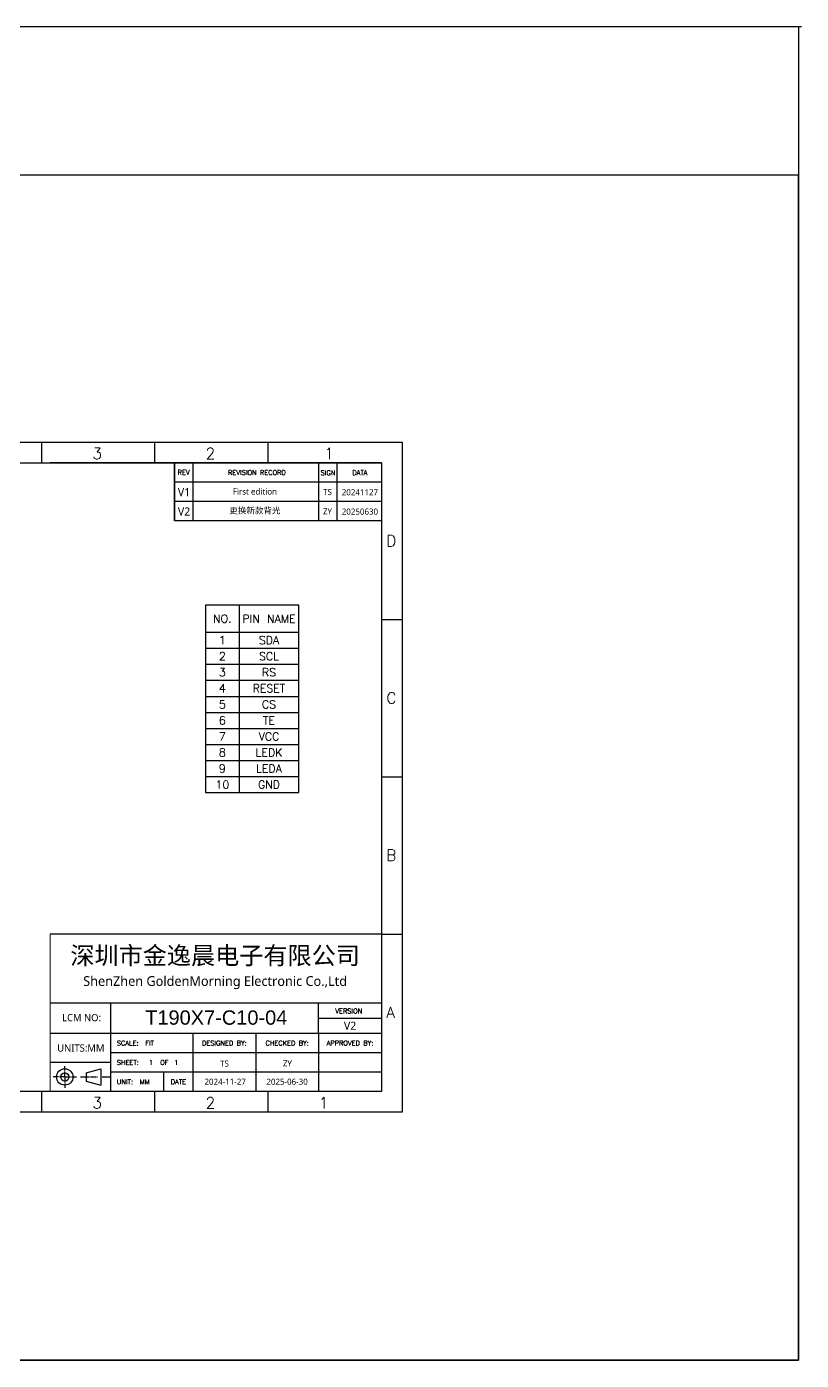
# Model space of a CAD drawing. Header units: millimetres. Extents: x 1118 to 1719, y 155 to 605.
# Drawn here: x 1457.9 to 1719.4, y 155.1 to 605.1 of the extents above; entities that cross this region are included whole.
import ezdxf
from ezdxf.enums import TextEntityAlignment as Align

# ---------------------------------------------------------------- set-up
doc = ezdxf.new("R2010")
doc.units = ezdxf.units.MM
doc.layers.add('1-标准图框', color=40, linetype='Continuous')
doc.layers.add('5-PIN文字', color=7, linetype='Continuous')
doc.styles.add('PIN文字1', font='', dxfattribs={"height": 4})
doc.styles.add('ROMANC', font='romanc.shx', dxfattribs={"bigfont": 'gbcbig.shx'})
doc.styles.add('ROMANS', font='romans.shx', dxfattribs={"width": 0.8})
doc.styles.get("Standard").update_dxf_attribs({"font": 'txt', "bigfont": 'gbcbig.shx'})
doc.styles.add('宋体', font='')
doc.styles.get('PIN文字1').set_extended_font_data('Microsoft YaHei')
doc.styles.get('宋体').set_extended_font_data('Microsoft YaHei')

msp = doc.modelspace()

# ---------------------------------------------------------------- linework, layer by layer
for p, q in [((1529.677, 409.913), (1529.677, 346.674)), ((1518.311, 400.818), (1549.814, 400.818)), ((1518.311, 395.403), (1549.814, 395.403)), ((1518.311, 389.989), (1549.814, 389.989)), ((1518.311, 384.574), (1549.814, 384.574)), ((1518.311, 379.16), (1549.814, 379.16)), ((1518.311, 373.746), (1549.814, 373.746)), ((1518.311, 368.331), (1549.814, 368.331)), ((1518.311, 362.917), (1549.814, 362.917)), ((1518.311, 357.503), (1549.814, 357.503)), ((1518.311, 352.088), (1549.814, 352.088)), ((1518.311, 346.674), (1549.814, 346.674))]:
    msp.add_line(p, q)
msp.add_lwpolyline([(1518.311, 409.913), (1518.311, 346.674), (1549.814, 346.674), (1549.814, 409.913)], close=True)
at = {"layer": '1-标准图框', "color": 7}
for p, q in [((1463.018, 457.956), (1463.018, 464.954)), ((1501.24, 457.956), (1501.24, 464.954)), ((1539.462, 457.956), (1539.462, 464.954)), ((1584.682, 404.928), (1577.684, 404.928)), ((1584.682, 351.902), (1577.684, 351.902)), ((1577.681, 298.876), (1465.925, 298.878)), ((1577.681, 298.876), (1584.679, 298.876)), ((1465.925, 275.662), (1465.925, 275.662)), ((1577.684, 275.662), (1465.925, 275.662)), ((1463.018, 238.853), (1463.018, 245.852)), ((1501.24, 238.853), (1501.24, 245.852)), ((1539.462, 238.853), (1539.462, 245.852))]:
    msp.add_line(p, q, dxfattribs=at)
at = {"layer": '1-标准图框', "color": 7, "lineweight": -3}
for p, q in [((1514.065, 457.956), (1514.065, 444.906)), ((1577.684, 451.431), (1507.821, 451.431)), ((1514.065, 451.431), (1514.065, 438.381)), ((1577.684, 444.906), (1507.821, 444.906)), ((1577.684, 444.906), (1507.821, 444.906)), ((1577.684, 438.381), (1507.821, 438.381)), ((1577.684, 438.381), (1507.821, 438.381)), ((1486.333, 245.852), (1486.333, 265.427)), ((1514.065, 265.427), (1514.065, 245.852)), ((1535.271, 265.427), (1535.271, 245.852)), ((1577.684, 258.902), (1486.333, 258.902)), ((1486.333, 255.639), (1465.925, 255.639)), ((1470.816, 253.105), (1470.816, 254.421)), ((1470.816, 252.767), (1470.816, 252.897)), ((1470.816, 250.746), (1470.816, 252.533)), ((1477.978, 252.13), (1482.994, 253.438)), ((1477.978, 252.13), (1477.978, 249.361)), ((1482.994, 253.438), (1482.994, 247.975)), ((1577.684, 252.377), (1486.333, 252.377)), ((1504.277, 245.852), (1504.277, 252.377)), ((1468.456, 250.746), (1466.901, 250.746)), ((1468.794, 250.746), (1468.664, 250.746)), ((1470.816, 250.746), (1469.029, 250.746)), ((1470.816, 250.746), (1472.602, 250.746)), ((1470.816, 250.746), (1470.816, 248.959)), ((1470.816, 248.724), (1470.816, 248.594)), ((1470.816, 248.386), (1470.816, 247.093)), ((1472.837, 250.746), (1472.967, 250.746)), ((1473.175, 250.746), (1474.73, 250.746)), ((1476.143, 250.746), (1478.894, 250.746)), ((1477.978, 249.361), (1482.994, 247.975)), ((1479.124, 250.746), (1479.348, 250.746)), ((1479.597, 250.746), (1481.489, 250.746)), ((1481.713, 250.746), (1481.887, 250.746)), ((1483.452, 250.746), (1486.25, 250.746))]:
    msp.add_line(p, q, dxfattribs=at)
at = {"layer": '1-标准图框', "color": 7, "lineweight": 0, "ltscale": 5}
msp.add_line((1465.925, 298.878), (1465.925, 245.852), dxfattribs=at)
at = {"layer": '1-标准图框', "color": 7}
for points in [[(1264.911, 464.954), (1584.682, 464.954), (1584.682, 238.853), (1264.911, 238.853)], [(1271.909, 457.956), (1577.684, 457.956), (1577.684, 245.852), (1271.909, 245.852)]]:
    msp.add_lwpolyline(points, close=True, dxfattribs=at)
at = {"layer": '1-标准图框', "color": 7, "lineweight": -3}
for radius in [2.771, 1.384]:
    msp.add_circle((1470.816, 250.746), radius, dxfattribs=at)
at = {"layer": '5-PIN文字'}
for p, q in [((1719.444, 605.121), (1120.397, 605.121)), ((1718.491, 605.121), (1718.491, 155.121)), ((1118.491, 555.121), (1718.491, 555.121)), ((1718.491, 155.121), (1718.491, 555.121)), ((1507.821, 451.431), (1507.821, 457.956)), ((1507.821, 457.956), (1507.821, 444.906)), ((1546.86, 457.956), (1577.684, 457.956)), ((1577.684, 457.956), (1556.477, 457.956)), ((1556.477, 457.956), (1556.477, 444.906)), ((1577.684, 457.956), (1577.684, 363.236)), ((1507.821, 444.906), (1507.821, 451.431)), ((1507.821, 451.431), (1507.821, 438.381)), ((1556.477, 451.431), (1556.477, 438.381)), ((1507.821, 438.381), (1507.821, 444.906)), ((1486.333, 265.427), (1486.333, 275.662)), ((1556.477, 265.427), (1556.477, 275.662)), ((1556.477, 270.545), (1577.684, 270.545)), ((1577.684, 265.427), (1556.477, 265.427)), ((1718.491, 155.121), (1118.491, 155.121)), ((1118.491, 155.121), (1718.491, 155.121))]:
    msp.add_line(p, q, dxfattribs=at)
at = {"layer": '5-PIN文字', "color": 7}
for p, q in [((1577.684, 457.956), (1465.925, 457.956)), ((1577.684, 449.046), (1577.684, 336.371)), ((1577.684, 265.427), (1465.925, 265.427))]:
    msp.add_line(p, q, dxfattribs=at)
at = {"layer": '5-PIN文字', "color": 7, "lineweight": -3}
for p, q in [((1562.666, 457.956), (1562.666, 444.906)), ((1562.666, 451.431), (1562.666, 438.381)), ((1556.477, 265.427), (1556.477, 245.852))]:
    msp.add_line(p, q, dxfattribs=at)

# ---------------------------------------------------------------- texts
at = {"attachment_point": 5}
for s, insert, char_height, width in [('NO.', (1523.994, 405.365), 2.7072, 9.56133), ('PIN NAME', (1539.745, 405.365), 2.7072, 18.33207), ('1', (1523.994, 398.11), 2.707, 9.56133), ('SDA', (1539.745, 398.11), 2.7072, 18.33207), ('2', (1523.994, 392.696), 2.707, 9.56133), ('SCL', (1539.745, 392.696), 2.7072, 18.33207), ('3', (1523.994, 387.282), 2.707, 9.56133), ('RS', (1539.745, 387.282), 2.7072, 18.33207), ('4', (1523.994, 381.867), 2.707, 9.56133), ('RESET', (1539.745, 381.867), 2.7072, 18.33207), ('5', (1523.994, 376.453), 2.707, 9.56133), ('CS', (1539.745, 376.453), 2.7072, 18.33207), ('6', (1523.994, 371.039), 2.707, 9.56133), ('TE', (1539.745, 371.039), 2.7072, 18.33207), ('7', (1523.994, 365.624), 2.707, 9.56133), ('VCC', (1539.745, 365.624), 2.7072, 18.33207), ('8', (1523.994, 360.21), 2.707, 9.56133), ('LEDK', (1539.745, 360.21), 2.7072, 18.33207), ('9', (1523.994, 354.796), 2.707, 9.56133), ('LEDA', (1539.745, 354.796), 2.7072, 18.33207), ('10', (1523.994, 349.381), 2.7072, 9.56133), ('GND', (1539.745, 349.381), 2.7072, 18.33207)]:
    msp.add_mtext(s, dxfattribs=dict(at, insert=insert, char_height=char_height, width=width))
at = {"layer": '1-标准图框', "color": 7, "style": 'ROMANC'}
for s, p in [('3', (1480.12, 459.234)), ('2', (1518.342, 459.234)), ('1', (1558.395, 459.234)), ('D', (1579.35, 429.744)), ('C', (1579.35, 376.718)), ('B', (1579.35, 323.692)), ('A', (1579.35, 270.668)), ('3', (1480.12, 240.131)), ('2', (1518.342, 240.131)), ('1', (1556.564, 240.131))]:
    msp.add_text(s, height=3.768, dxfattribs=at).set_placement(p)
at = {"layer": '1-标准图框', "color": 7, "lineweight": -3, "style": 'ROMANS'}
for s, height, p in [('REV', 1.6313, (1510.911, 454.73)), ('REVISION RECORD', 1.63127, (1535.67, 454.681)), ('SIGN', 1.6313, (1559.678, 454.577)), ('DATA', 1.6313, (1570.447, 454.634)), ('DESIGNED BY:', 1.63127, (1524.668, 262.165)), ('CHECKED BY:', 1.63127, (1545.874, 262.165)), ('APPROVED BY:', 1.63127, (1567.081, 262.165)), ('OF', 1.6313, (1504.414, 255.639)), ('DATE', 1.6313, (1509.171, 249.114))]:
    msp.add_text(s, height=height, dxfattribs=at).set_placement(p, align=Align.MIDDLE_CENTER)
for s, height, p in [('VERSION', 1.6313, (1562.138, 272.967)), ('SCALE:  FIT', 1.63127, (1488.379, 262.165)), ('SHEET:', 1.6313, (1488.379, 255.639)), ('UNIT:  MM', 1.6313, (1488.379, 249.114))]:
    msp.add_text(s, height=height, dxfattribs=at).set_placement(p, align=Align.MIDDLE_LEFT)
at = {"layer": '1-标准图框', "color": 7}
for s, insert, char_height, width, attachment_point, style in [('V1', (1508.977, 449.431), 2.7409, 11.69949, 1, 'PIN文字1'), ('V2', (1508.977, 442.906), 2.7409, 11.69949, 1, 'PIN文字1'), ('\\pt184.7;深圳市金逸晨电子有限公司\\P{\\H0.5508x;ShenZhen GoldenMorning Electronic Co.,Ltd}', (1521.564, 287.523), 5.97111, 108.7596, 5, '宋体'), ('LCM NO:', (1469.914, 271.977), 2.4398, 18.81255, 1, '宋体'), ('V2', (1565.025, 269.388), 2.7409, 11.69949, 1, 'PIN文字1'), ('UNITS:MM', (1468.248, 261.732), 2.4398, 18.81255, 1, '宋体')]:
    msp.add_mtext(s, dxfattribs=dict(at, insert=insert, char_height=char_height, width=width, attachment_point=attachment_point, style=style))
at = {"layer": '1-标准图框', "color": 4, "attachment_point": 5, "style": 'PIN文字1'}
for s, insert, char_height, width in [('{\\C7;First edition}', (1534.988, 448.257), 2.05567, 19.62725), ('{\\C7;TS}', (1559.498, 448.079), 2.0557, 3.56495), ('{\\C7;20241127}', (1570.434, 448.011), 2.05567, 19.62725), ('{\\C7;更换新款背光}', (1534.988, 441.732), 2.05567, 19.62725), ('{\\C7;ZY}', (1559.498, 441.554), 2.0557, 3.56495), ('{\\C7;20250630}', (1570.434, 441.486), 2.05567, 19.62725), ('{\\C7;TS}', (1524.716, 255.242), 2.0557, 19.62725), ('{\\C7;ZY}', (1545.963, 255.294), 2.0557, 19.62725), ('{\\C7;2024-11-27}', (1524.955, 249.107), 2.05567, 19.62725), ('{\\C7;2025-06-30}', (1545.847, 249.107), 2.05567, 19.62725)]:
    msp.add_mtext(s, dxfattribs=dict(at, insert=insert, char_height=char_height, width=width))
at = {"layer": '1-标准图框', "color": 4, "insert": (1521.948, 270.749), "char_height": 5.98515, "width": 106.18717, "attachment_point": 5, "line_spacing_factor": 0.7, "style": 'PIN文字1'}
msp.add_mtext('{\\fArial|b0|i0|c0|p34;\\H0.80664x;\\C7;T190X7-C10-04}', dxfattribs=at)
at = {"layer": '1-标准图框', "color": 7, "lineweight": -3, "style": 'ROMANS'}
for p in [(1499.875, 255.639), (1508.461, 255.639)]:
    msp.add_attdef('1', text='1', height=1.631, dxfattribs=at).set_placement(p, align=Align.MIDDLE)

doc.saveas('drawing.dxf')
